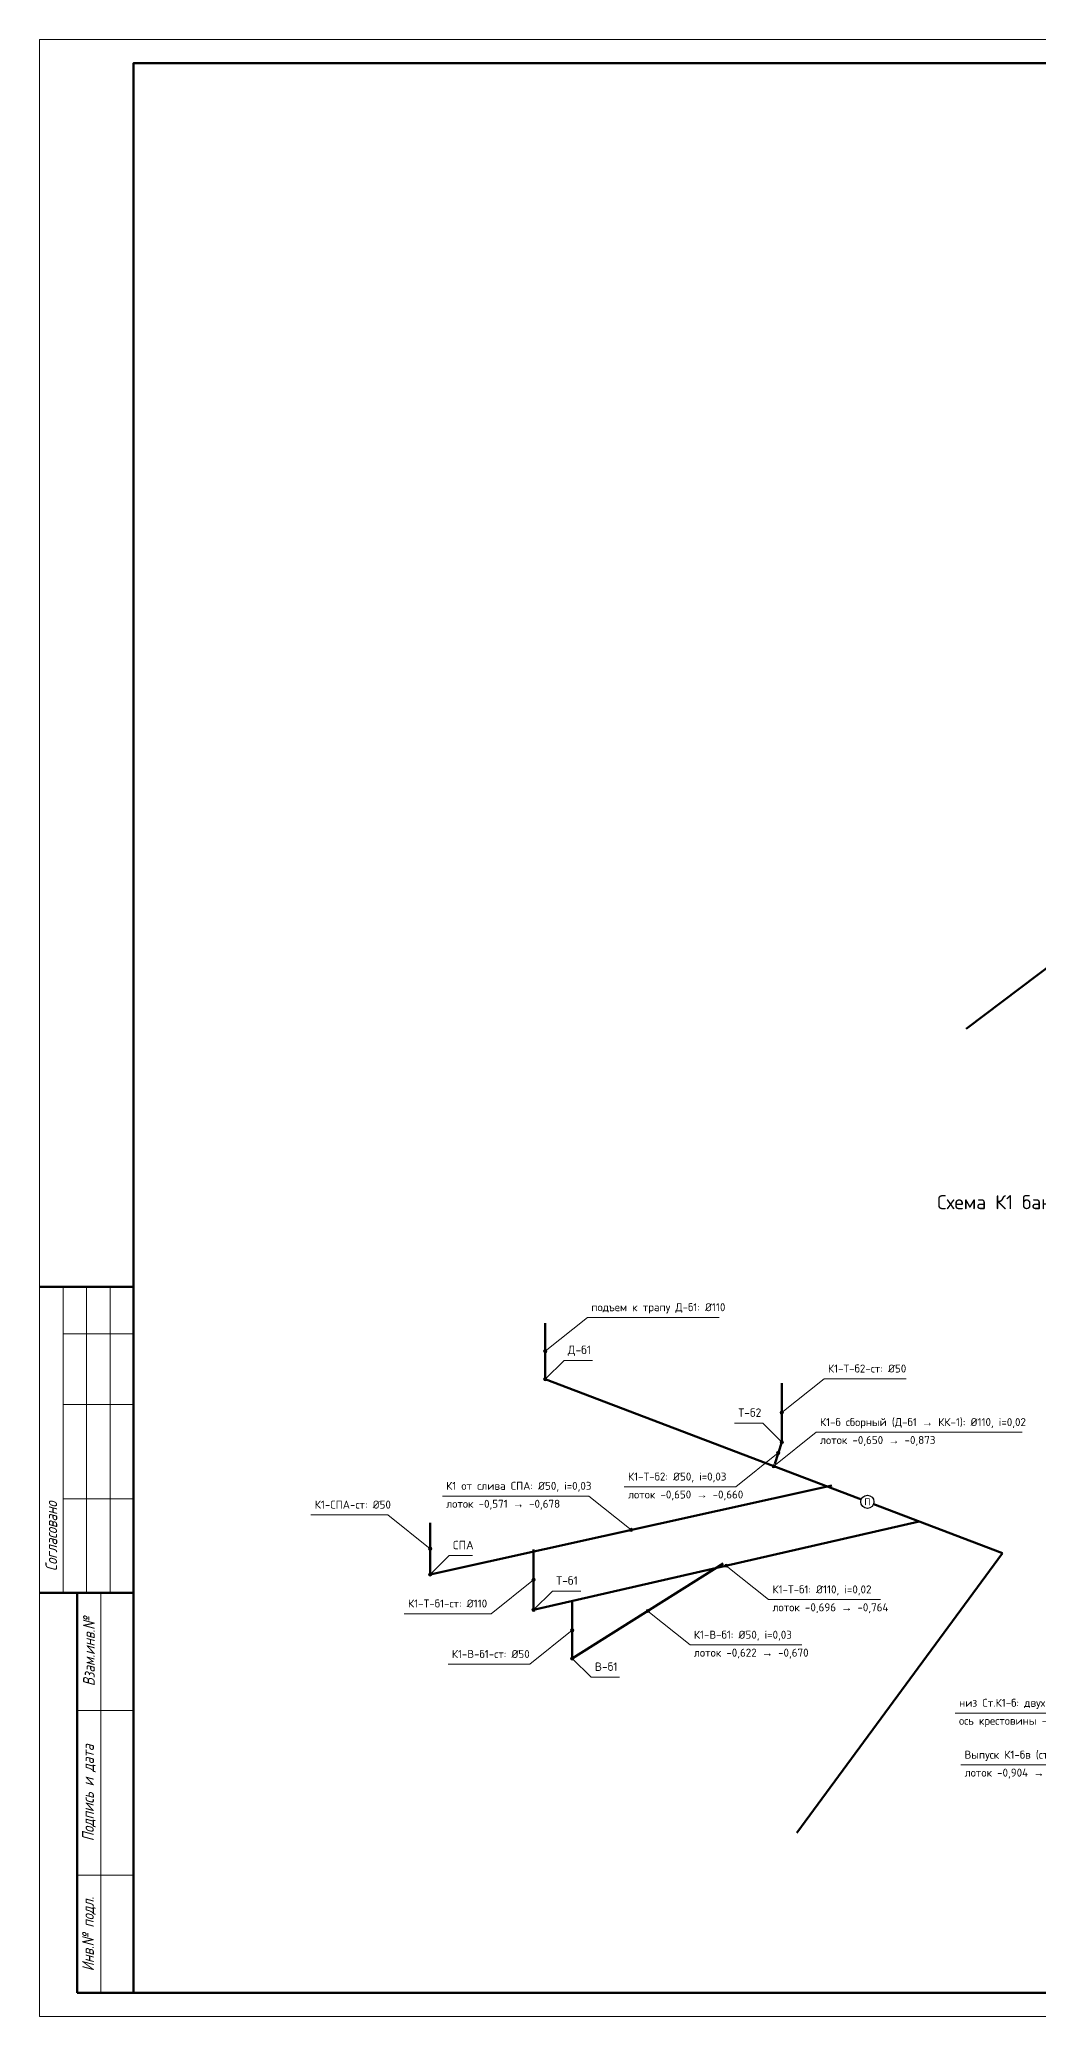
# Paper-space layout 'Лист' of a CAD drawing. Header units: millimetres. Extents: x 0 to 594, y 0 to 420.
# Drawn here: x 0 to 212.3, y 0 to 420 of the extents above; entities that cross this region are included whole.
import ezdxf
from ezdxf.enums import TextEntityAlignment as Align

# ---------------------------------------------------------------- set-up
doc = ezdxf.new("R2010")
doc.units = ezdxf.units.MM
for name, color, linetype, lineweight in [('ВК_арматура', 7, 'Continuous', 25), ('ВК_К1', 34, 'Continuous', 50), ('ВК_марки', 7, 'Continuous', 18), ('Рамка', 7, 'Continuous', 50), ('Таблицы', 7, 'Continuous', 18), ('Текст', 7, 'Continuous', 18), ('Тонкие', 8, 'Continuous', 13)]:
    doc.layers.add(name, color=color, linetype=linetype, lineweight=lineweight)
doc.styles.add('GOST', font='isocpeur.ttf', dxfattribs={"width": 0.9})
doc.styles.add('GOST_I', font='isocpeur.ttf', dxfattribs={"width": 0.8})

psp = doc.layouts.new('Лист')

# ---------------------------------------------------------------- hatches: boundary and pattern name
at = {"layer": 'ВК_марки'}
h = psp.add_hatch(color=7, dxfattribs=at)
edge = h.paths.add_edge_path()
edge.add_arc((107.46, 141.32), 0.35, 0, 360)
h = psp.add_hatch(color=7, dxfattribs=at)
edge = h.paths.add_edge_path()
edge.add_arc((107.46, 135.37), 0.35, 0, 360)
h = psp.add_hatch(color=7, dxfattribs=at)
edge = h.paths.add_edge_path()
edge.add_arc((157.73, 128.29), 0.35, 0, 360)
h = psp.add_hatch(color=7, dxfattribs=at)
edge = h.paths.add_edge_path()
edge.add_arc((157.73, 122.04), 0.35, 0, 360)
h = psp.add_hatch(color=7, dxfattribs=at)
edge = h.paths.add_edge_path()
edge.add_arc((156.97, 119.74), 0.35, 0, 360)
h = psp.add_hatch(color=7, dxfattribs=at)
edge = h.paths.add_edge_path()
edge.add_arc((156.03, 116.91), 0.35, 0, 360)
h = psp.add_hatch(color=7, dxfattribs=at)
edge = h.paths.add_edge_path()
edge.add_arc((125.71, 103.37), 0.35, 0, 360)
h = psp.add_hatch(color=7, dxfattribs=at)
edge = h.paths.add_edge_path()
edge.add_arc((83.04, 99.38), 0.35, 0, 360)
h = psp.add_hatch(color=7, dxfattribs=at)
edge = h.paths.add_edge_path()
edge.add_arc((83.04, 93.91), 0.35, 0, 360)
h = psp.add_hatch(color=7, dxfattribs=at)
edge = h.paths.add_edge_path()
edge.add_arc((104.98, 92.77), 0.35, 0, 360)
h = psp.add_hatch(color=7, dxfattribs=at)
edge = h.paths.add_edge_path()
edge.add_arc((145.94, 95.77), 0.35, 0, 360)
h = psp.add_hatch(color=7, dxfattribs=at)
edge = h.paths.add_edge_path()
edge.add_arc((104.98, 86.36), 0.35, 0, 360)
h = psp.add_hatch(color=7, dxfattribs=at)
edge = h.paths.add_edge_path()
edge.add_arc((129.24, 86.14), 0.35, 0, 360)
h = psp.add_hatch(color=7, dxfattribs=at)
edge = h.paths.add_edge_path()
edge.add_arc((113.21, 82.04), 0.35, 0, 360)
h = psp.add_hatch(color=7, dxfattribs=at)
edge = h.paths.add_edge_path()
edge.add_arc((113.21, 76.07), 0.35, 0, 360)

# ---------------------------------------------------------------- linework, layer by layer
at = {"layer": 'ВК_К1', "lineweight": 50}
for points in [[(287.59, 278.24), (196.9, 209.84)], [(107.46, 147.27), (107.46, 135.37)], [(107.46, 135.37), (204.6, 98.46)], [(157.73, 134.54), (157.73, 122.04)], [(157.73, 122.04), (156.22, 117.44)], [(83.04, 93.91), (168.38, 112.82)], [(104.98, 86.36), (186.9, 105.18)], [(83.04, 104.84), (83.04, 93.91)], [(104.98, 99.18), (104.98, 86.36)], [(204.6, 98.46), (160.94, 38.99)], [(113.21, 76.07), (145.28, 96.22)], [(113.21, 88.01), (113.21, 76.07)]]:
    psp.add_lwpolyline(points, dxfattribs=at)
at = {"layer": 'ВК_марки'}
for points in [[(107.46, 141.32), (116.46, 148.52)], [(107.46, 135.37), (111.46, 139.37)], [(157.73, 122.04), (153.73, 126.04)], [(156.03, 116.91), (165.03, 124.11)], [(156.97, 119.74), (147.97, 112.54)], [(125.71, 103.37), (116.71, 110.57)], [(83.04, 99.38), (74.04, 106.58)], [(83.04, 93.91), (87.04, 97.91)], [(104.98, 92.77), (95.98, 85.57)], [(145.94, 95.77), (154.94, 88.57)], [(104.98, 86.36), (108.98, 90.36)], [(129.24, 86.14), (138.24, 78.94)], [(113.21, 82.04), (104.21, 74.84)], [(113.21, 76.07), (117.21, 72.07)]]:
    psp.add_lwpolyline(points, dxfattribs=at)
for centre in [(107.46, 141.32), (107.46, 135.37), (157.73, 128.29), (157.73, 122.04), (156.97, 119.74), (156.03, 116.91), (125.71, 103.37), (83.04, 99.38), (83.04, 93.91), (104.98, 92.77), (145.94, 95.77), (104.98, 86.36), (129.24, 86.14), (113.21, 82.04), (113.21, 76.07)]:
    psp.add_circle(centre, 0.35, dxfattribs=at)
at = {"layer": 'Рамка', "lineweight": 50}
psp.add_lwpolyline([(20, 5), (589, 5), (589, 415), (20, 415)], close=True, dxfattribs=at)
at = {"layer": 'Таблицы', "lineweight": 50}
for p, q in [((0, 155), (20, 155)), ((0, 90), (20, 90)), ((8, 5), (8, 90)), ((8, 5), (20, 5))]:
    psp.add_line(p, q, dxfattribs=at)
at = {"layer": 'Таблицы'}
for p, q in [((5, 90), (5, 155)), ((10, 90), (10, 155)), ((15, 90), (15, 155)), ((5, 145), (20, 145)), ((5, 130), (20, 130)), ((5, 110), (20, 110)), ((13, 5), (13, 90)), ((8, 65), (20, 65)), ((8, 30), (20, 30))]:
    psp.add_line(p, q, dxfattribs=at)
at = {"layer": 'Тонкие'}
psp.add_lwpolyline([(0, 0), (594, 0), (594, 420), (0, 420)], close=True, dxfattribs=at)

# ---------------------------------------------------------------- texts
at = {"layer": 'Текст', "style": 'GOST'}
psp.add_text('Схема К1 бани. М 1:50', height=3, dxfattribs=at).set_placement((211.5, 173), align=Align.MIDDLE_CENTER)
at = {"layer": 'Текст', "char_height": 2.5, "attachment_point": 5, "rotation": 90, "style": 'GOST_I'}
for s, insert in [('{\\W0.8;\\Q15;Согласовано}', (2.5, 102)), ('{\\W0.8;\\Q15;Взам.инв.№}', (10.5, 77.5)), ('{\\W0.8;\\Q15;Подпись и дата}', (10.5, 47.5)), ('{\\W0.8;\\Q15;Инв.№ подл.}', (10.5, 17.5))]:
    psp.add_mtext(s, dxfattribs=dict(at, insert=insert))

# ---------------------------------------------------------------- next in the draw order: wipeouts: each hides what was drawn before it
for points in [[(116.46, 148.82), (144.41, 148.82), (144.41, 151.34), (116.46, 151.34)], [(111.46, 139.67), (117.53, 139.67), (117.53, 142.32), (111.46, 142.32)], [(147.67, 126.34), (153.73, 126.34), (153.73, 128.99), (147.67, 128.99)], [(165.03, 124.41), (208.79, 124.41), (208.79, 126.94), (165.03, 126.94)], [(124.24, 112.84), (147.97, 112.84), (147.97, 115.37), (124.24, 115.37)], [(57.68, 106.88), (74.04, 106.88), (74.04, 109.4), (57.68, 109.4)], [(85.6, 110.87), (116.71, 110.87), (116.71, 113.39), (85.6, 113.39)], [(174.52, 107.95), (177.32, 107.95), (177.32, 110.75), (174.52, 110.75)], [(87.04, 98.21), (91.98, 98.21), (91.98, 100.86), (87.04, 100.86)], [(108.98, 90.66), (115.04, 90.66), (115.04, 93.31), (108.98, 93.31)], [(77.51, 85.87), (95.98, 85.87), (95.98, 88.4), (77.51, 88.4)], [(154.94, 88.87), (178.67, 88.87), (178.67, 91.4), (154.94, 91.4)], [(138.24, 79.24), (161.98, 79.24), (161.98, 81.77), (138.24, 81.77)], [(86.8, 75.14), (104.21, 75.14), (104.21, 77.67), (86.8, 77.67)], [(117.21, 72.37), (123.27, 72.37), (123.27, 75.02), (117.21, 75.02)], [(194.6, 64.77), (259.44, 64.77), (259.44, 67.29), (194.6, 67.29)], [(195.78, 53.75), (240.6, 53.75), (240.6, 56.28), (195.78, 56.28)]]:
    psp.add_wipeout(points)

# ---------------------------------------------------------------- next in the draw order: linework, layer by layer
at = {"layer": 'ВК_арматура'}
psp.add_circle((175.92, 109.35), 1.4, dxfattribs=at)
at = {"layer": 'ВК_марки'}
for points in [[(116.46, 148.52), (144.41, 148.52)], [(111.46, 139.37), (117.53, 139.37)], [(157.73, 128.29), (166.73, 135.49)], [(147.67, 126.04), (153.73, 126.04)], [(57.68, 106.58), (74.04, 106.58)], [(87.04, 97.91), (91.98, 97.91)], [(108.98, 90.36), (115.04, 90.36)], [(77.51, 85.57), (95.98, 85.57)], [(86.8, 74.84), (104.21, 74.84)], [(117.21, 72.07), (123.27, 72.07)]]:
    psp.add_lwpolyline(points, dxfattribs=at)

# ---------------------------------------------------------------- next in the draw order: texts
at = {"layer": 'ВК_арматура', "style": 'GOST'}
psp.add_text('П', height=1.5, dxfattribs=at).set_placement((175.92, 109.35), align=Align.MIDDLE_CENTER)
at = {"layer": 'ВК_марки', "style": 'GOST'}
for s, height, p in [('подъем к трапу Д-б1: Ø110', 1.7, (117.26, 149.32)), ('Д-б1', 1.8, (112.26, 140.17)), ('Т-б2', 1.8, (148.47, 126.84)), ('К1-СПА-ст: Ø50', 1.7, (58.48, 107.38)), ('СПА', 1.8, (87.84, 98.71)), ('Т-б1', 1.8, (109.78, 91.16)), ('К1-Т-б1-ст: Ø110', 1.7, (78.31, 86.37)), ('К1-В-б1-ст: Ø50', 1.7, (87.6, 75.64)), ('В-б1', 1.8, (118.01, 72.87))]:
    psp.add_text(s, height=height, dxfattribs=at).set_placement(p, align=Align.BOTTOM_LEFT)

# ---------------------------------------------------------------- next in the draw order: wipeouts: each hides what was drawn before it
for points in [[(165.03, 121.29), (208.79, 121.29), (208.79, 123.81), (165.03, 123.81)], [(85.6, 107.74), (116.71, 107.74), (116.71, 110.27), (85.6, 110.27)], [(124.24, 109.72), (147.97, 109.72), (147.97, 112.24), (124.24, 112.24)], [(154.94, 85.75), (178.67, 85.75), (178.67, 88.27), (154.94, 88.27)], [(138.24, 76.12), (161.98, 76.12), (161.98, 78.64), (138.24, 78.64)], [(194.6, 61.64), (259.44, 61.64), (259.44, 64.17), (194.6, 64.17)], [(195.78, 50.63), (240.6, 50.63), (240.6, 53.15), (195.78, 53.15)]]:
    psp.add_wipeout(points)

# ---------------------------------------------------------------- next in the draw order: linework, layer by layer
at = {"layer": 'ВК_марки'}
for points in [[(165.03, 124.11), (208.79, 124.11)], [(85.6, 110.57), (116.71, 110.57)], [(124.24, 112.54), (147.97, 112.54)], [(154.94, 88.57), (178.67, 88.57)], [(138.24, 78.94), (161.98, 78.94)], [(194.6, 64.47), (259.44, 64.47)], [(195.78, 53.45), (240.6, 53.45)]]:
    psp.add_lwpolyline(points, dxfattribs=at)

# ---------------------------------------------------------------- next in the draw order: texts
at = {"layer": 'ВК_марки', "style": 'GOST'}
for s, p in [('К1-б сборный (Д-б1 → КК-1): Ø110, i=0,02', (165.83, 124.91)), ('К1 от слива СПА: Ø50, i=0,03', (86.4, 111.37)), ('К1-Т-б2: Ø50, i=0,03', (125.04, 113.34)), ('К1-Т-б1: Ø110, i=0,02', (155.74, 89.37)), ('К1-В-б1: Ø50, i=0,03', (139.04, 79.74)), ('низ Ст.К1-б: двухплоскостная крестовина и 2 отвода 45°, Ø110', (195.4, 65.27)), ('Выпуск К1-бв (стояк → КК-1): Ø110, i=0,02', (196.58, 54.25))]:
    psp.add_text(s, height=1.7, dxfattribs=at).set_placement(p, align=Align.BOTTOM_LEFT)
for s, p in [('лоток -0,650 → -0,873', (165.83, 123.31)), ('лоток -0,571 → -0,678', (86.4, 109.77)), ('лоток -0,650 → -0,660', (125.04, 111.74)), ('лоток -0,696 → -0,764', (155.74, 87.77)), ('лоток -0,622 → -0,670', (139.04, 78.14)), ('ось крестовины -0,599, лоток выпуска -0,904', (195.4, 63.67)), ('лоток -0,904 → -0,935', (196.58, 52.65))]:
    psp.add_text(s, height=1.7, dxfattribs=at).set_placement(p, align=Align.TOP_LEFT)

# ---------------------------------------------------------------- next in the draw order: wipeouts: each hides what was drawn before it
psp.add_wipeout([(166.73, 135.79), (184.14, 135.79), (184.14, 138.32), (166.73, 138.32)])

# ---------------------------------------------------------------- next in the draw order: linework, layer by layer
at = {"layer": 'ВК_марки'}
psp.add_lwpolyline([(166.73, 135.49), (184.14, 135.49)], dxfattribs=at)

# ---------------------------------------------------------------- next in the draw order: texts
at = {"layer": 'ВК_марки', "style": 'GOST'}
psp.add_text('К1-Т-б2-ст: Ø50', height=1.7, dxfattribs=at).set_placement((167.53, 136.29), align=Align.BOTTOM_LEFT)

doc.saveas('drawing.dxf')
